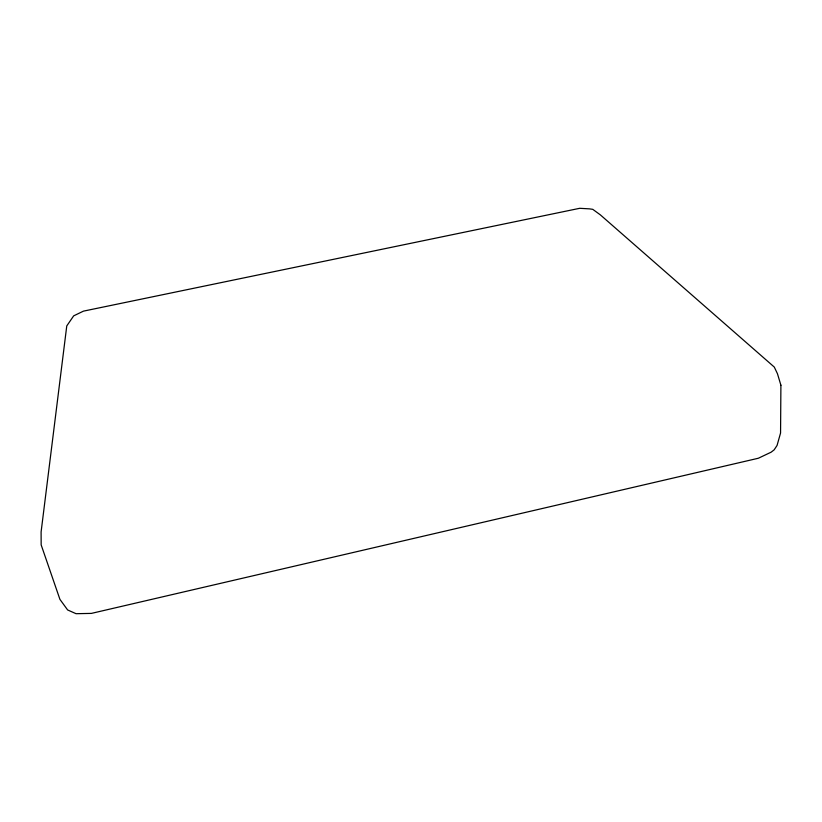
<?xml version="1.0" encoding="UTF-8"?>
<svg xmlns="http://www.w3.org/2000/svg" width="822" height="822" viewBox="0 0 822 822"><rect width="100%" height="100%" fill="white"/><g stroke="black" fill="none" stroke-linecap="round" stroke-linejoin="round"><path stroke-width="1.23" d="M780.9 385.21L780.561 433.019L777.057 445.452L774.139 449.86L771.108 452.192L758.346 458.244L91.396 613.397L76.056 613.695L67.63 609.955L59.924 599.372L41.162 544.883L41.1 531.947L66.767 325.913L73.682 315.853L83.454 311.137L579.695 208.305L589.508 208.86L592.775 209.343L600.327 214.85L774.293 367.074L777.458 373.733L780.9 385.21"/></g></svg>
